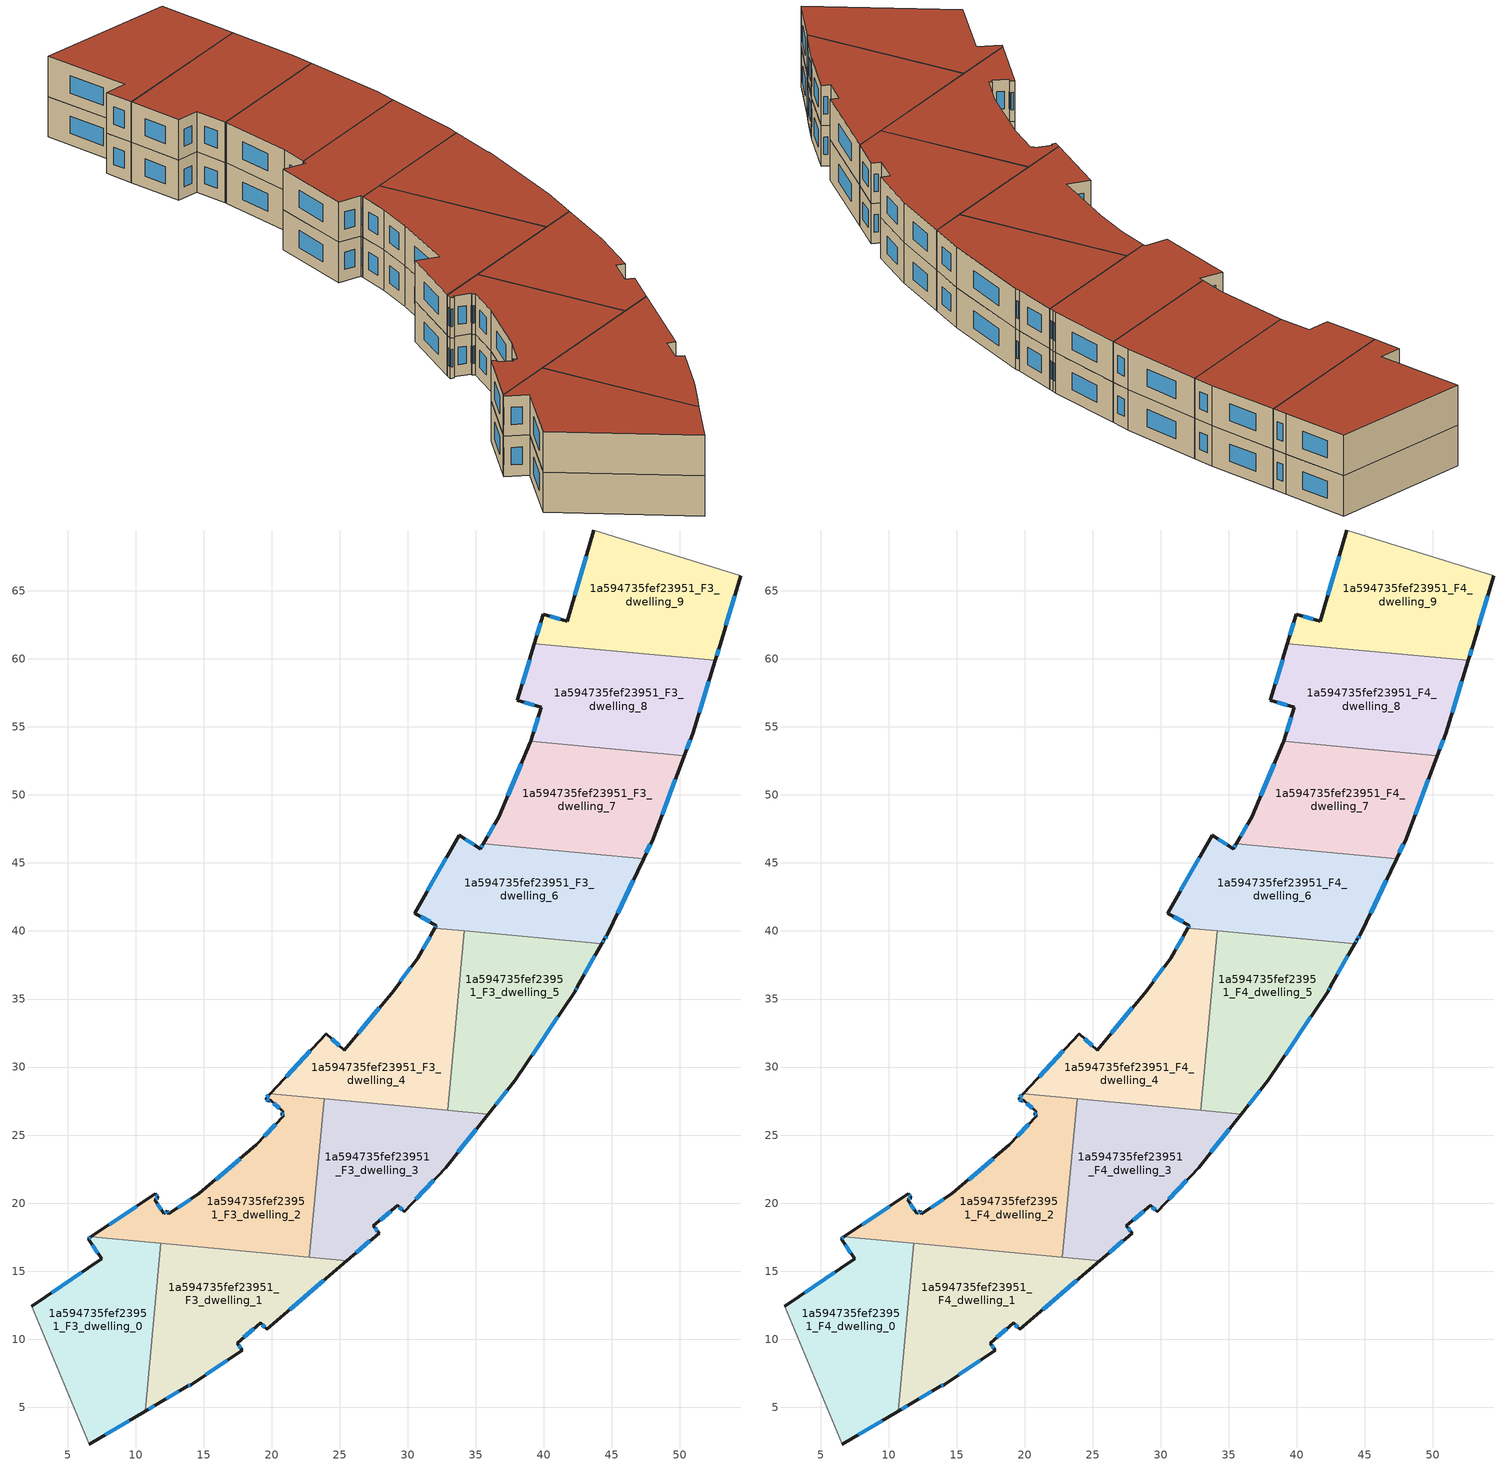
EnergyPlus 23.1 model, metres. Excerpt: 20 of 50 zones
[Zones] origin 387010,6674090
1a594735fef23951_F3_dwelling_0
 floor to 1a594735fef23951_F2_dwelling_0 (EU_floor_Construction): 11.84,17.04 10.69,4.7 6.58,2.3 2.36,12.43 7.51,15.9 6.51,17.39 6.71,17.52 z9
 wall outside (EU_wall_Construction): 6.71,17.52 6.51,17.39 7.51,15.9 2.36,12.43 / 6.58,2.3 10.69,4.7 z9:12
 wall to 1a594735fef23951_F3_dwelling_1 (EU_wall_Construction): 10.69,4.7 11.84,17.04 z9:12
 wall adiabatic (EU_wall_Construction): 2.36,12.43 6.58,2.3 z9:12
 wall to 1a594735fef23951_F3_dwelling_2 (EU_wall_Construction): 11.84,17.04 6.71,17.52 z9:12
 window (EU_Window_Construction): 6.04,14.91 3.83,13.42 / 6.8,16.96 7.22,16.32 / 6.66,17.48 6.57,17.42 / 7.76,2.99 9.52,4.02 z9.86:11.14
1a594735fef23951_F3_dwelling_1
 floor to 1a594735fef23951_F2_dwelling_1 (EU_floor_Construction): 25.52,15.77 19.62,10.73 19.19,11.21 17.46,9.72 17.82,9.18 14.07,6.66 13.8,6.53 11.63,5.25 10.69,4.7 11.84,17.04 z9
 wall outside (EU_wall_Construction): 10.69,4.7 11.63,5.25 13.8,6.53 14.07,6.66 17.82,9.18 17.46,9.72 19.19,11.21 19.62,10.73 25.52,15.77 z9:12
 wall to 1a594735fef23951_F3_dwelling_3 (EU_wall_Construction): 25.52,15.77 22.76,16.03 z9:12
 wall to 1a594735fef23951_F3_dwelling_2 (EU_wall_Construction): 22.76,16.03 11.84,17.04 z9:12
 window (EU_Window_Construction): 15.14,7.38 16.75,8.46 / 13.88,6.57 13.99,6.62 / 12.25,5.62 13.18,6.16 / 10.96,4.86 11.36,5.1 / 21.31,12.17 23.84,14.33 / 19.31,11.07 19.5,10.86 / 17.96,10.14 18.7,10.78 / 17.71,9.34 17.56,9.57 z9.86:11.14
1a594735fef23951_F3_dwelling_2
 floor to 1a594735fef23951_F2_dwelling_2 (EU_floor_Construction): 23.84,27.67 22.76,16.03 6.71,17.52 11.44,20.69 11.65,20.41 11.41,20.24 12.07,19.25 12.31,19.41 12.45,19.22 14.69,20.71 18.88,24.29 20.87,26.42 20.71,26.56 20.83,26.7 19.88,27.59 19.76,27.47 19.54,27.66 19.9,28.04 z9
 wall outside (EU_wall_Construction): 19.9,28.04 19.54,27.66 19.76,27.47 19.88,27.59 20.83,26.7 20.71,26.56 20.87,26.42 18.88,24.29 14.69,20.71 12.45,19.22 12.31,19.41 12.07,19.25 11.41,20.24 11.65,20.41 11.44,20.69 6.71,17.52 z9:12
 wall to 1a594735fef23951_F3_dwelling_3 (EU_wall_Construction): 22.76,16.03 23.84,27.67 z9:12
 wall to 1a594735fef23951_F3_dwelling_4 (EU_wall_Construction): 23.84,27.67 19.9,28.04 z9:12
 window (EU_Window_Construction): 20.15,27.34 20.56,26.96 / 19.79,27.51 19.84,27.56 / 19.6,27.61 19.7,27.53 / 19.8,27.93 19.65,27.77 / 10.09,19.79 8.06,18.43 / 11.59,20.49 11.5,20.61 / 11.48,20.29 11.58,20.36 / 11.88,19.53 11.6,19.96 / 12.24,19.36 12.14,19.3 / 12.41,19.28 12.35,19.36 / 14.05,20.29 13.09,19.65 / 17.68,23.27 15.88,21.74 / 20.3,25.81 19.45,24.9 / 20.76,26.52 20.83,26.46 / 20.8,26.66 20.75,26.6 z9.86:11.14
1a594735fef23951_F3_dwelling_3
 floor to 1a594735fef23951_F2_dwelling_3 (EU_floor_Construction): 35.92,26.55 32.78,22.6 29.72,19.37 29.24,19.85 27.47,18.32 27.89,17.8 25.52,15.77 22.76,16.03 23.84,27.67 z9
 wall outside (EU_wall_Construction): 25.52,15.77 27.89,17.8 27.47,18.32 29.24,19.85 29.72,19.37 32.78,22.6 35.92,26.55 z9:12
 wall to 1a594735fef23951_F3_dwelling_5 (EU_wall_Construction): 35.92,26.55 32.92,26.83 z9:12
 wall to 1a594735fef23951_F3_dwelling_4 (EU_wall_Construction): 32.92,26.83 23.84,27.67 z9:12
 window (EU_Window_Construction): 30.6,20.29 31.91,21.68 / 29.38,19.71 29.59,19.5 / 27.98,18.76 28.74,19.41 / 27.77,17.95 27.59,18.17 / 26.2,16.35 27.21,17.22 / 33.68,23.73 35.02,25.42 z9.86:11.14
1a594735fef23951_F3_dwelling_4
 floor to 1a594735fef23951_F2_dwelling_4 (EU_floor_Construction): 34.15,40.02 32.92,26.83 19.9,28.04 24.02,32.44 25.32,31.22 28.96,35.6 30.73,38.01 31.99,40.22 z9
 wall outside (EU_wall_Construction): 31.99,40.22 30.73,38.01 28.96,35.6 25.32,31.22 24.02,32.44 19.9,28.04 z9:12
 wall to 1a594735fef23951_F3_dwelling_5 (EU_wall_Construction): 32.92,26.83 34.15,40.02 z9:12
 wall to 1a594735fef23951_F3_dwelling_6 (EU_wall_Construction): 34.15,40.02 31.99,40.22 z9:12
 window (EU_Window_Construction): 22.84,31.19 21.08,29.3 / 24.95,31.57 24.39,32.1 / 27.92,34.35 26.36,32.47 / 30.22,37.32 29.46,36.29 / 31.63,39.59 31.09,38.64 z9.86:11.14
1a594735fef23951_F3_dwelling_5
 floor to 1a594735fef23951_F2_dwelling_5 (EU_floor_Construction): 44.26,39.08 42.44,35.89 42.29,35.57 37.87,29 35.92,26.55 32.92,26.83 34.15,40.02 z9
 wall outside (EU_wall_Construction): 35.92,26.55 37.87,29 42.29,35.57 42.44,35.89 44.26,39.08 z9:12
 wall to 1a594735fef23951_F3_dwelling_6 (EU_wall_Construction): 44.26,39.08 34.15,40.02 z9:12
 window (EU_Window_Construction): 42.33,35.66 42.4,35.8 / 39.13,30.88 41.03,33.69 / 36.48,27.25 37.31,28.3 / 42.96,36.8 43.74,38.17 z9.86:11.14
1a594735fef23951_F3_dwelling_6
 floor to 1a594735fef23951_F2_dwelling_6 (EU_floor_Construction): 47.32,45.31 44.65,39.71 44.44,39.38 44.26,39.08 31.99,40.22 32.1,40.4 30.51,41.32 33.77,47.03 35.33,46.05 35.54,46.41 z9
 wall outside (EU_wall_Construction): 35.54,46.41 35.33,46.05 33.77,47.03 30.51,41.32 32.1,40.4 31.99,40.22 / 44.26,39.08 44.44,39.38 44.65,39.71 47.32,45.31 z9:12
 wall to 1a594735fef23951_F3_dwelling_7 (EU_wall_Construction): 47.32,45.31 35.54,46.41 z9:12
 window (EU_Window_Construction): 34.89,46.33 34.22,46.75 / 35.48,46.31 35.39,46.15 / 45.42,41.31 46.56,43.71 / 44.5,39.48 44.59,39.62 / 44.31,39.16 44.39,39.29 / 32.07,40.35 32.02,40.27 / 30.96,41.06 31.64,40.66 / 32.84,45.4 31.44,42.95 z9.86:11.14
1a594735fef23951_F3_dwelling_7
 floor to 1a594735fef23951_F2_dwelling_7 (EU_floor_Construction): 50.32,52.89 48.03,46.8 47.32,45.31 35.54,46.41 36.67,48.37 39.01,53.86 39.04,53.94 z9
 wall outside (EU_wall_Construction): 47.32,45.31 48.03,46.8 50.32,52.89 / 39.04,53.94 39.01,53.86 36.67,48.37 35.54,46.41 z9:12
 wall to 1a594735fef23951_F3_dwelling_8 (EU_wall_Construction): 50.32,52.89 39.04,53.94 z9:12
 window (EU_Window_Construction): 48.68,48.54 49.66,51.15 / 47.52,45.74 47.83,46.37 / 36.35,47.81 35.86,46.97 / 38.34,52.29 37.34,49.94 z9.86:11.14
1a594735fef23951_F3_dwelling_8
 floor to 1a594735fef23951_F2_dwelling_8 (EU_floor_Construction): 52.59,59.89 50.92,54.51 50.32,52.89 39.04,53.94 39.79,56.43 38.04,56.95 39.3,61.12 z9
 wall outside (EU_wall_Construction): 50.32,52.89 50.92,54.51 52.59,59.89 / 39.3,61.12 38.04,56.95 39.79,56.43 39.04,53.94 z9:12
 wall to 1a594735fef23951_F3_dwelling_9 (EU_wall_Construction): 52.59,59.89 39.3,61.12 z9:12
 window (EU_Window_Construction): 51.4,56.04 52.11,58.35 / 50.49,53.35 50.75,54.05 / 39.57,55.72 39.25,54.65 / 38.54,56.8 39.29,56.58 / 38.94,59.93 38.4,58.14 z9.86:11.14
1a594735fef23951_F3_dwelling_9
 floor to 1a594735fef23951_F2_dwelling_9 (EU_floor_Construction): 54.47,66.09 52.94,61.03 52.59,59.89 39.3,61.12 39.95,63.28 41.72,62.78 43.67,69.47 z9
 wall outside (EU_wall_Construction): 52.59,59.89 52.94,61.03 54.47,66.09 / 43.67,69.47 41.72,62.78 39.95,63.28 39.3,61.12 z9:12
 wall adiabatic (EU_wall_Construction): 54.47,66.09 43.67,69.47 z9:12
 window (EU_Window_Construction): 53.38,62.48 54.03,64.65 / 52.69,60.22 52.84,60.71 / 39.77,62.66 39.49,61.74 / 41.21,62.92 40.46,63.14 / 43.11,67.56 42.27,64.69 z9.86:11.14
1a594735fef23951_F4_dwelling_0
 floor to 1a594735fef23951_F3_dwelling_0 (EU_floor_Construction): 11.84,17.04 10.69,4.7 6.58,2.3 2.36,12.43 7.51,15.9 6.51,17.39 6.71,17.52 z12
 wall outside (EU_wall_Construction): 6.71,17.52 6.51,17.39 7.51,15.9 2.36,12.43 / 6.58,2.3 10.69,4.7 z12:15
 wall to 1a594735fef23951_F4_dwelling_1 (EU_wall_Construction): 10.69,4.7 11.84,17.04 z12:15
 wall adiabatic (EU_wall_Construction): 2.36,12.43 6.58,2.3 z12:15
 wall to 1a594735fef23951_F4_dwelling_2 (EU_wall_Construction): 11.84,17.04 6.71,17.52 z12:15
 window (EU_Window_Construction): 6.04,14.91 3.83,13.42 / 6.8,16.96 7.22,16.32 / 6.66,17.48 6.57,17.42 / 7.76,2.99 9.52,4.02 z12.86:14.14
 roof outside (EU_roof_Construction): 10.69,4.7 11.84,17.04 6.71,17.52 6.51,17.39 7.51,15.9 2.36,12.43 6.58,2.3 z15
1a594735fef23951_F4_dwelling_1
 floor to 1a594735fef23951_F3_dwelling_1 (EU_floor_Construction): 25.52,15.77 19.62,10.73 19.19,11.21 17.46,9.72 17.82,9.18 14.07,6.66 13.8,6.53 11.63,5.25 10.69,4.7 11.84,17.04 z12
 wall outside (EU_wall_Construction): 10.69,4.7 11.63,5.25 13.8,6.53 14.07,6.66 17.82,9.18 17.46,9.72 19.19,11.21 19.62,10.73 25.52,15.77 z12:15
 wall to 1a594735fef23951_F4_dwelling_3 (EU_wall_Construction): 25.52,15.77 22.76,16.03 z12:15
 wall to 1a594735fef23951_F4_dwelling_2 (EU_wall_Construction): 22.76,16.03 11.84,17.04 z12:15
 window (EU_Window_Construction): 15.14,7.38 16.75,8.46 / 13.88,6.57 13.99,6.62 / 12.25,5.62 13.18,6.16 / 10.96,4.86 11.36,5.1 / 21.31,12.17 23.84,14.33 / 19.31,11.07 19.5,10.86 / 17.96,10.14 18.7,10.78 / 17.71,9.34 17.56,9.57 z12.86:14.14
 roof outside (EU_roof_Construction): 19.62,10.73 25.52,15.77 11.84,17.04 10.69,4.7 11.63,5.25 13.8,6.53 14.07,6.66 17.82,9.18 17.46,9.72 19.19,11.21 z15
1a594735fef23951_F4_dwelling_2
 floor to 1a594735fef23951_F3_dwelling_2 (EU_floor_Construction): 23.84,27.67 22.76,16.03 6.71,17.52 11.44,20.69 11.65,20.41 11.41,20.24 12.07,19.25 12.31,19.41 12.45,19.22 14.69,20.71 18.88,24.29 20.87,26.42 20.71,26.56 20.83,26.7 19.88,27.59 19.76,27.47 19.54,27.66 19.9,28.04 z12
 wall outside (EU_wall_Construction): 19.9,28.04 19.54,27.66 19.76,27.47 19.88,27.59 20.83,26.7 20.71,26.56 20.87,26.42 18.88,24.29 14.69,20.71 12.45,19.22 12.31,19.41 12.07,19.25 11.41,20.24 11.65,20.41 11.44,20.69 6.71,17.52 z12:15
 wall to 1a594735fef23951_F4_dwelling_3 (EU_wall_Construction): 22.76,16.03 23.84,27.67 z12:15
 wall to 1a594735fef23951_F4_dwelling_4 (EU_wall_Construction): 23.84,27.67 19.9,28.04 z12:15
 window (EU_Window_Construction): 20.15,27.34 20.56,26.96 / 19.79,27.51 19.84,27.56 / 19.6,27.61 19.7,27.53 / 19.8,27.93 19.65,27.77 / 10.09,19.79 8.06,18.43 / 11.59,20.49 11.5,20.61 / 11.48,20.29 11.58,20.36 / 11.88,19.53 11.6,19.96 / 12.24,19.36 12.14,19.3 / 12.41,19.28 12.35,19.36 / 14.05,20.29 13.09,19.65 / 17.68,23.27 15.88,21.74 / 20.3,25.81 19.45,24.9 / 20.76,26.52 20.83,26.46 / 20.8,26.66 20.75,26.6 z12.86:14.14
 roof outside (EU_roof_Construction): 22.76,16.03 23.84,27.67 19.9,28.04 19.54,27.66 19.76,27.47 19.88,27.59 20.83,26.7 20.71,26.56 20.87,26.42 18.88,24.29 14.69,20.71 12.45,19.22 12.31,19.41 12.07,19.25 11.41,20.24 11.65,20.41 11.44,20.69 6.71,17.52 z15
1a594735fef23951_F4_dwelling_3
 floor to 1a594735fef23951_F3_dwelling_3 (EU_floor_Construction): 35.92,26.55 32.78,22.6 29.72,19.37 29.24,19.85 27.47,18.32 27.89,17.8 25.52,15.77 22.76,16.03 23.84,27.67 z12
 wall outside (EU_wall_Construction): 25.52,15.77 27.89,17.8 27.47,18.32 29.24,19.85 29.72,19.37 32.78,22.6 35.92,26.55 z12:15
 wall to 1a594735fef23951_F4_dwelling_5 (EU_wall_Construction): 35.92,26.55 32.92,26.83 z12:15
 wall to 1a594735fef23951_F4_dwelling_4 (EU_wall_Construction): 32.92,26.83 23.84,27.67 z12:15
 window (EU_Window_Construction): 30.6,20.29 31.91,21.68 / 29.38,19.71 29.59,19.5 / 27.98,18.76 28.74,19.41 / 27.77,17.95 27.59,18.17 / 26.2,16.35 27.21,17.22 / 33.68,23.73 35.02,25.42 z12.86:14.14
 roof outside (EU_roof_Construction): 29.72,19.37 32.78,22.6 35.92,26.55 23.84,27.67 22.76,16.03 25.52,15.77 27.89,17.8 27.47,18.32 29.24,19.85 z15
1a594735fef23951_F4_dwelling_4
 floor to 1a594735fef23951_F3_dwelling_4 (EU_floor_Construction): 34.15,40.02 32.92,26.83 19.9,28.04 24.02,32.44 25.32,31.22 28.96,35.6 30.73,38.01 31.99,40.22 z12
 wall outside (EU_wall_Construction): 31.99,40.22 30.73,38.01 28.96,35.6 25.32,31.22 24.02,32.44 19.9,28.04 z12:15
 wall to 1a594735fef23951_F4_dwelling_5 (EU_wall_Construction): 32.92,26.83 34.15,40.02 z12:15
 wall to 1a594735fef23951_F4_dwelling_6 (EU_wall_Construction): 34.15,40.02 31.99,40.22 z12:15
 window (EU_Window_Construction): 22.84,31.19 21.08,29.3 / 24.95,31.57 24.39,32.1 / 27.92,34.35 26.36,32.47 / 30.22,37.32 29.46,36.29 / 31.63,39.59 31.09,38.64 z12.86:14.14
 roof outside (EU_roof_Construction): 32.92,26.83 34.15,40.02 31.99,40.22 30.73,38.01 28.96,35.6 25.32,31.22 24.02,32.44 19.9,28.04 z15
1a594735fef23951_F4_dwelling_5
 floor to 1a594735fef23951_F3_dwelling_5 (EU_floor_Construction): 44.26,39.08 42.44,35.89 42.29,35.57 37.87,29 35.92,26.55 32.92,26.83 34.15,40.02 z12
 wall outside (EU_wall_Construction): 35.92,26.55 37.87,29 42.29,35.57 42.44,35.89 44.26,39.08 z12:15
 wall to 1a594735fef23951_F4_dwelling_6 (EU_wall_Construction): 44.26,39.08 34.15,40.02 z12:15
 window (EU_Window_Construction): 42.33,35.66 42.4,35.8 / 39.13,30.88 41.03,33.69 / 36.48,27.25 37.31,28.3 / 42.96,36.8 43.74,38.17 z12.86:14.14
 roof outside (EU_roof_Construction): 37.87,29 42.29,35.57 42.44,35.89 44.26,39.08 34.15,40.02 32.92,26.83 35.92,26.55 z15
1a594735fef23951_F4_dwelling_6
 floor to 1a594735fef23951_F3_dwelling_6 (EU_floor_Construction): 47.32,45.31 44.65,39.71 44.44,39.38 44.26,39.08 31.99,40.22 32.1,40.4 30.51,41.32 33.77,47.03 35.33,46.05 35.54,46.41 z12
 wall outside (EU_wall_Construction): 35.54,46.41 35.33,46.05 33.77,47.03 30.51,41.32 32.1,40.4 31.99,40.22 / 44.26,39.08 44.44,39.38 44.65,39.71 47.32,45.31 z12:15
 wall to 1a594735fef23951_F4_dwelling_7 (EU_wall_Construction): 47.32,45.31 35.54,46.41 z12:15
 window (EU_Window_Construction): 34.89,46.33 34.22,46.75 / 35.48,46.31 35.39,46.15 / 45.42,41.31 46.56,43.71 / 44.5,39.48 44.59,39.62 / 44.31,39.16 44.39,39.29 / 32.07,40.35 32.02,40.27 / 30.96,41.06 31.64,40.66 / 32.84,45.4 31.44,42.95 z12.86:14.14
 roof outside (EU_roof_Construction): 44.65,39.71 47.32,45.31 35.54,46.41 35.33,46.05 33.77,47.03 30.51,41.32 32.1,40.4 31.99,40.22 44.26,39.08 44.44,39.38 z15
1a594735fef23951_F4_dwelling_7
 floor to 1a594735fef23951_F3_dwelling_7 (EU_floor_Construction): 50.32,52.89 48.03,46.8 47.32,45.31 35.54,46.41 36.67,48.37 39.01,53.86 39.04,53.94 z12
 wall outside (EU_wall_Construction): 47.32,45.31 48.03,46.8 50.32,52.89 / 39.04,53.94 39.01,53.86 36.67,48.37 35.54,46.41 z12:15
 wall to 1a594735fef23951_F4_dwelling_8 (EU_wall_Construction): 50.32,52.89 39.04,53.94 z12:15
 window (EU_Window_Construction): 48.68,48.54 49.66,51.15 / 47.52,45.74 47.83,46.37 / 36.35,47.81 35.86,46.97 / 38.34,52.29 37.34,49.94 z12.86:14.14
 roof outside (EU_roof_Construction): 48.03,46.8 50.32,52.89 39.04,53.94 39.01,53.86 36.67,48.37 35.54,46.41 47.32,45.31 z15
1a594735fef23951_F4_dwelling_8
 floor to 1a594735fef23951_F3_dwelling_8 (EU_floor_Construction): 52.59,59.89 50.92,54.51 50.32,52.89 39.04,53.94 39.79,56.43 38.04,56.95 39.3,61.12 z12
 wall outside (EU_wall_Construction): 50.32,52.89 50.92,54.51 52.59,59.89 / 39.3,61.12 38.04,56.95 39.79,56.43 39.04,53.94 z12:15
 wall to 1a594735fef23951_F4_dwelling_9 (EU_wall_Construction): 52.59,59.89 39.3,61.12 z12:15
 window (EU_Window_Construction): 51.4,56.04 52.11,58.35 / 50.49,53.35 50.75,54.05 / 39.57,55.72 39.25,54.65 / 38.54,56.8 39.29,56.58 / 38.94,59.93 38.4,58.14 z12.86:14.14
 roof outside (EU_roof_Construction): 50.32,52.89 50.92,54.51 52.59,59.89 39.3,61.12 38.04,56.95 39.79,56.43 39.04,53.94 z15
1a594735fef23951_F4_dwelling_9
 floor to 1a594735fef23951_F3_dwelling_9 (EU_floor_Construction): 54.47,66.09 52.94,61.03 52.59,59.89 39.3,61.12 39.95,63.28 41.72,62.78 43.67,69.47 z12
 wall outside (EU_wall_Construction): 52.59,59.89 52.94,61.03 54.47,66.09 / 43.67,69.47 41.72,62.78 39.95,63.28 39.3,61.12 z12:15
 wall adiabatic (EU_wall_Construction): 54.47,66.09 43.67,69.47 z12:15
 window (EU_Window_Construction): 53.38,62.48 54.03,64.65 / 52.69,60.22 52.84,60.71 / 39.77,62.66 39.49,61.74 / 41.21,62.92 40.46,63.14 / 43.11,67.56 42.27,64.69 z12.86:14.14
 roof outside (EU_roof_Construction): 52.59,59.89 52.94,61.03 54.47,66.09 43.67,69.47 41.72,62.78 39.95,63.28 39.3,61.12 z15
[Building]
EU S2 Campaign: North Axis=0; Terrain=City; Solar Distribution=FullExterior
[Site:Location]
Helsinki-Vantaa.AP: Latitude=60.317; Longitude=24.963; Time Zone=2; Elevation=54.6
[SizingPeriod:WeatherFileDays]
AnnualSizingPeriod: Begin Month=1; Begin Day of Month=1; End Month=12; End Day of Month=31; Day of Week for Start Day=Monday; Use Weather File Daylight Saving Period=No; Use Weather File Rain and Snow Indicators=No
[MATERIAL]
EU_InternalMass_Material: Roughness=MediumRough; Thickness=0.1; Conductivity=1; Density=1800; Specific Heat=900; Thermal Absorptance=0.9; Solar Absorptance=0.7; Visible Absorptance=0.7
[MATERIAL:NOMASS] Roughness=MediumRough; Thermal Absorptance=0.9; Solar Absorptance=0.7; Visible Absorptance=0.7
Name | Thermal Resistance
EU_wall_NoMass | 2.6932
EU_roof_NoMass | 3.19818
EU_floor_NoMass | 2.22482
[WINDOWMATERIAL:SIMPLEGLAZINGSYSTEM]
EU_Window_SimpleGlazing: UFactor=2.14966; Solar Heat Gain Coefficient=0.7; Visible Transmittance=0.7
[CONSTRUCTION]
EU_wall_Construction: EU_wall_NoMass
EU_roof_Construction: EU_roof_NoMass
EU_floor_Construction: EU_floor_NoMass
EU_Window_Construction: EU_Window_SimpleGlazing
EU_InternalMass_Construction: EU_InternalMass_Material
[ZONE] Type=1; Multiplier=1; Ceiling Height=autocalculate; Floor Area=autocalculate; Part of Total Floor Area=Yes
Name | Volume
1a594735fef23951_F3_dwelling_0; 1a594735fef23951_F4_dwelling_0 | 271.278
1a594735fef23951_F3_dwelling_1; 1a594735fef23951_F4_dwelling_1 | 271.311
1a594735fef23951_F3_dwelling_2; 1a594735fef23951_F4_dwelling_2 | 271.296
1a594735fef23951_F3_dwelling_3; 1a594735fef23951_F4_dwelling_3 | 271.293
1a594735fef23951_F3_dwelling_4; 1a594735fef23951_F4_dwelling_4 | 271.304
1a594735fef23951_F3_dwelling_5; 1a594735fef23951_F4_dwelling_5 | 271.301
1a594735fef23951_F3_dwelling_6; 1a594735fef23951_F4_dwelling_6 | 272.062
1a594735fef23951_F3_dwelling_7; 1a594735fef23951_F4_dwelling_7 | 270.554
1a594735fef23951_F3_dwelling_8; 1a594735fef23951_F4_dwelling_8 | 271.281
1a594735fef23951_F3_dwelling_9; 1a594735fef23951_F4_dwelling_9 | 271.308
[INTERNALMASS] Construction=EU_InternalMass_Construction
Name | Zone or ZoneList | Surface Area
1a594735fef23951_F3_dwelling_0_EU_InternalMass | 1a594735fef23951_F3_dwelling_0 | 90.4269
1a594735fef23951_F3_dwelling_1_EU_InternalMass | 1a594735fef23951_F3_dwelling_1 | 90.436
1a594735fef23951_F3_dwelling_2_EU_InternalMass | 1a594735fef23951_F3_dwelling_2 | 90.4319
1a594735fef23951_F3_dwelling_3_EU_InternalMass | 1a594735fef23951_F3_dwelling_3 | 90.4301
1a594735fef23951_F3_dwelling_4_EU_InternalMass | 1a594735fef23951_F3_dwelling_4 | 90.4345
1a594735fef23951_F3_dwelling_5_EU_InternalMass | 1a594735fef23951_F3_dwelling_5 | 90.4338
1a594735fef23951_F3_dwelling_6_EU_InternalMass | 1a594735fef23951_F3_dwelling_6 | 90.6858
1a594735fef23951_F3_dwelling_7_EU_InternalMass | 1a594735fef23951_F3_dwelling_7 | 90.1846
1a594735fef23951_F3_dwelling_8_EU_InternalMass | 1a594735fef23951_F3_dwelling_8 | 90.4271
1a594735fef23951_F3_dwelling_9_EU_InternalMass | 1a594735fef23951_F3_dwelling_9 | 90.4358
1a594735fef23951_F4_dwelling_0_EU_InternalMass | 1a594735fef23951_F4_dwelling_0 | 90.4269
1a594735fef23951_F4_dwelling_1_EU_InternalMass | 1a594735fef23951_F4_dwelling_1 | 90.436
1a594735fef23951_F4_dwelling_2_EU_InternalMass | 1a594735fef23951_F4_dwelling_2 | 90.4319
1a594735fef23951_F4_dwelling_3_EU_InternalMass | 1a594735fef23951_F4_dwelling_3 | 90.4301
1a594735fef23951_F4_dwelling_4_EU_InternalMass | 1a594735fef23951_F4_dwelling_4 | 90.4345
1a594735fef23951_F4_dwelling_5_EU_InternalMass | 1a594735fef23951_F4_dwelling_5 | 90.4338
1a594735fef23951_F4_dwelling_6_EU_InternalMass | 1a594735fef23951_F4_dwelling_6 | 90.6858
1a594735fef23951_F4_dwelling_7_EU_InternalMass | 1a594735fef23951_F4_dwelling_7 | 90.1846
1a594735fef23951_F4_dwelling_8_EU_InternalMass | 1a594735fef23951_F4_dwelling_8 | 90.4271
1a594735fef23951_F4_dwelling_9_EU_InternalMass | 1a594735fef23951_F4_dwelling_9 | 90.4358
[OTHEREQUIPMENT] Fuel Type=Electricity; Design Level Calculation Method=Watts/Area; Power per Zone Floor Area=1; Fraction Latent=0; Fraction Radiant=0; Fraction Lost=0; Carbon Dioxide Generation Rate=0; EndUse Subcategory=EU_Step8_InternalGains
Name | Zone or ZoneList or Space or SpaceList | Schedule
EU_Step8_InternalGain_1a594735fef23951_F3_dwelling_0_f000 | 1a594735fef23951_F3_dwelling_0 | EU_Step8_GainSchedule_1a594735fef23951_F3_dwelling_0_f000
EU_Step8_InternalGain_1a594735fef23951_F3_dwelling_1_f000 | 1a594735fef23951_F3_dwelling_1 | EU_Step8_GainSchedule_1a594735fef23951_F3_dwelling_1_f000
EU_Step8_InternalGain_1a594735fef23951_F3_dwelling_2_f000 | 1a594735fef23951_F3_dwelling_2 | EU_Step8_GainSchedule_1a594735fef23951_F3_dwelling_2_f000
EU_Step8_InternalGain_1a594735fef23951_F3_dwelling_3_f000 | 1a594735fef23951_F3_dwelling_3 | EU_Step8_GainSchedule_1a594735fef23951_F3_dwelling_3_f000
EU_Step8_InternalGain_1a594735fef23951_F3_dwelling_4_f000 | 1a594735fef23951_F3_dwelling_4 | EU_Step8_GainSchedule_1a594735fef23951_F3_dwelling_4_f000
EU_Step8_InternalGain_1a594735fef23951_F3_dwelling_5_f000 | 1a594735fef23951_F3_dwelling_5 | EU_Step8_GainSchedule_1a594735fef23951_F3_dwelling_5_f000
EU_Step8_InternalGain_1a594735fef23951_F3_dwelling_6_f000 | 1a594735fef23951_F3_dwelling_6 | EU_Step8_GainSchedule_1a594735fef23951_F3_dwelling_6_f000
EU_Step8_InternalGain_1a594735fef23951_F3_dwelling_7_f000 | 1a594735fef23951_F3_dwelling_7 | EU_Step8_GainSchedule_1a594735fef23951_F3_dwelling_7_f000
EU_Step8_InternalGain_1a594735fef23951_F3_dwelling_8_f000 | 1a594735fef23951_F3_dwelling_8 | EU_Step8_GainSchedule_1a594735fef23951_F3_dwelling_8_f000
EU_Step8_InternalGain_1a594735fef23951_F3_dwelling_9_f000 | 1a594735fef23951_F3_dwelling_9 | EU_Step8_GainSchedule_1a594735fef23951_F3_dwelling_9_f000
EU_Step8_InternalGain_1a594735fef23951_F4_dwelling_0_f000 | 1a594735fef23951_F4_dwelling_0 | EU_Step8_GainSchedule_1a594735fef23951_F4_dwelling_0_f000
EU_Step8_InternalGain_1a594735fef23951_F4_dwelling_1_f000 | 1a594735fef23951_F4_dwelling_1 | EU_Step8_GainSchedule_1a594735fef23951_F4_dwelling_1_f000
EU_Step8_InternalGain_1a594735fef23951_F4_dwelling_2_f000 | 1a594735fef23951_F4_dwelling_2 | EU_Step8_GainSchedule_1a594735fef23951_F4_dwelling_2_f000
EU_Step8_InternalGain_1a594735fef23951_F4_dwelling_3_f000 | 1a594735fef23951_F4_dwelling_3 | EU_Step8_GainSchedule_1a594735fef23951_F4_dwelling_3_f000
EU_Step8_InternalGain_1a594735fef23951_F4_dwelling_4_f000 | 1a594735fef23951_F4_dwelling_4 | EU_Step8_GainSchedule_1a594735fef23951_F4_dwelling_4_f000
EU_Step8_InternalGain_1a594735fef23951_F4_dwelling_5_f000 | 1a594735fef23951_F4_dwelling_5 | EU_Step8_GainSchedule_1a594735fef23951_F4_dwelling_5_f000
EU_Step8_InternalGain_1a594735fef23951_F4_dwelling_6_f000 | 1a594735fef23951_F4_dwelling_6 | EU_Step8_GainSchedule_1a594735fef23951_F4_dwelling_6_f000
EU_Step8_InternalGain_1a594735fef23951_F4_dwelling_7_f000 | 1a594735fef23951_F4_dwelling_7 | EU_Step8_GainSchedule_1a594735fef23951_F4_dwelling_7_f000
EU_Step8_InternalGain_1a594735fef23951_F4_dwelling_8_f000 | 1a594735fef23951_F4_dwelling_8 | EU_Step8_GainSchedule_1a594735fef23951_F4_dwelling_8_f000
EU_Step8_InternalGain_1a594735fef23951_F4_dwelling_9_f000 | 1a594735fef23951_F4_dwelling_9 | EU_Step8_GainSchedule_1a594735fef23951_F4_dwelling_9_f000
[ZONEVENTILATION:DESIGNFLOWRATE] Schedule=EU_AlwaysOn; Design Flow Rate Calculation Method=AirChanges/Hour; Air Changes per Hour=0.586271; Ventilation Type=Natural; Fan Pressure Rise=0; Fan Total Efficiency=1; Constant Term Coefficient=1; Temperature Term Coefficient=0; Velocity Term Coefficient=0; Velocity Squared Term Coefficient=0; Minimum Indoor Temperature=-100; Maximum Indoor Temperature=100; Delta Temperature=-100; Minimum Outdoor Temperature=-100; Maximum Outdoor Temperature=100; Maximum Wind Speed=40
Name | Zone or ZoneList or Space or SpaceList
EU_ConstantAir_1a594735fef23951_F3_dwelling_0 | 1a594735fef23951_F3_dwelling_0
EU_ConstantAir_1a594735fef23951_F3_dwelling_1 | 1a594735fef23951_F3_dwelling_1
EU_ConstantAir_1a594735fef23951_F3_dwelling_2 | 1a594735fef23951_F3_dwelling_2
EU_ConstantAir_1a594735fef23951_F3_dwelling_3 | 1a594735fef23951_F3_dwelling_3
EU_ConstantAir_1a594735fef23951_F3_dwelling_4 | 1a594735fef23951_F3_dwelling_4
EU_ConstantAir_1a594735fef23951_F3_dwelling_5 | 1a594735fef23951_F3_dwelling_5
EU_ConstantAir_1a594735fef23951_F3_dwelling_6 | 1a594735fef23951_F3_dwelling_6
EU_ConstantAir_1a594735fef23951_F3_dwelling_7 | 1a594735fef23951_F3_dwelling_7
EU_ConstantAir_1a594735fef23951_F3_dwelling_8 | 1a594735fef23951_F3_dwelling_8
EU_ConstantAir_1a594735fef23951_F3_dwelling_9 | 1a594735fef23951_F3_dwelling_9
EU_ConstantAir_1a594735fef23951_F4_dwelling_0 | 1a594735fef23951_F4_dwelling_0
EU_ConstantAir_1a594735fef23951_F4_dwelling_1 | 1a594735fef23951_F4_dwelling_1
EU_ConstantAir_1a594735fef23951_F4_dwelling_2 | 1a594735fef23951_F4_dwelling_2
EU_ConstantAir_1a594735fef23951_F4_dwelling_3 | 1a594735fef23951_F4_dwelling_3
EU_ConstantAir_1a594735fef23951_F4_dwelling_4 | 1a594735fef23951_F4_dwelling_4
EU_ConstantAir_1a594735fef23951_F4_dwelling_5 | 1a594735fef23951_F4_dwelling_5
EU_ConstantAir_1a594735fef23951_F4_dwelling_6 | 1a594735fef23951_F4_dwelling_6
EU_ConstantAir_1a594735fef23951_F4_dwelling_7 | 1a594735fef23951_F4_dwelling_7
EU_ConstantAir_1a594735fef23951_F4_dwelling_8 | 1a594735fef23951_F4_dwelling_8
EU_ConstantAir_1a594735fef23951_F4_dwelling_9 | 1a594735fef23951_F4_dwelling_9
[HVACTEMPLATE:THERMOSTAT] Constant Heating Setpoint=20; Constant Cooling Setpoint=50
EU_HeatOnly_1a594735fef23951_F0_dwelling_0; EU_HeatOnly_1a594735fef23951_F0_dwelling_1; EU_HeatOnly_1a594735fef23951_F0_dwelling_2; EU_HeatOnly_1a594735fef23951_F0_dwelling_3; EU_HeatOnly_1a594735fef23951_F0_dwelling_4; EU_HeatOnly_1a594735fef23951_F0_dwelling_5; EU_HeatOnly_1a594735fef23951_F0_dwelling_6; EU_HeatOnly_1a594735fef23951_F0_dwelling_7; EU_HeatOnly_1a594735fef23951_F0_dwelling_8; EU_HeatOnly_1a594735fef23951_F0_dwelling_9; EU_HeatOnly_1a594735fef23951_F1_dwelling_0; EU_HeatOnly_1a594735fef23951_F1_dwelling_1; EU_HeatOnly_1a594735fef23951_F1_dwelling_2; EU_HeatOnly_1a594735fef23951_F1_dwelling_3; EU_HeatOnly_1a594735fef23951_F1_dwelling_4; EU_HeatOnly_1a594735fef23951_F1_dwelling_5; EU_HeatOnly_1a594735fef23951_F1_dwelling_6; EU_HeatOnly_1a594735fef23951_F1_dwelling_7; EU_HeatOnly_1a594735fef23951_F1_dwelling_8; EU_HeatOnly_1a594735fef23951_F1_dwelling_9; EU_HeatOnly_1a594735fef23951_F2_dwelling_0; EU_HeatOnly_1a594735fef23951_F2_dwelling_1; EU_HeatOnly_1a594735fef23951_F2_dwelling_2; EU_HeatOnly_1a594735fef23951_F2_dwelling_3; EU_HeatOnly_1a594735fef23951_F2_dwelling_4; EU_HeatOnly_1a594735fef23951_F2_dwelling_5; EU_HeatOnly_1a594735fef23951_F2_dwelling_6; EU_HeatOnly_1a594735fef23951_F2_dwelling_7; EU_HeatOnly_1a594735fef23951_F2_dwelling_8; EU_HeatOnly_1a594735fef23951_F2_dwelling_9; EU_HeatOnly_1a594735fef23951_F3_dwelling_0; EU_HeatOnly_1a594735fef23951_F3_dwelling_1; EU_HeatOnly_1a594735fef23951_F3_dwelling_2; EU_HeatOnly_1a594735fef23951_F3_dwelling_3; EU_HeatOnly_1a594735fef23951_F3_dwelling_4; EU_HeatOnly_1a594735fef23951_F3_dwelling_5; EU_HeatOnly_1a594735fef23951_F3_dwelling_6; EU_HeatOnly_1a594735fef23951_F3_dwelling_7; EU_HeatOnly_1a594735fef23951_F3_dwelling_8; EU_HeatOnly_1a594735fef23951_F3_dwelling_9; EU_HeatOnly_1a594735fef23951_F4_dwelling_0; EU_HeatOnly_1a594735fef23951_F4_dwelling_1; EU_HeatOnly_1a594735fef23951_F4_dwelling_2; EU_HeatOnly_1a594735fef23951_F4_dwelling_3; EU_HeatOnly_1a594735fef23951_F4_dwelling_4; EU_HeatOnly_1a594735fef23951_F4_dwelling_5; EU_HeatOnly_1a594735fef23951_F4_dwelling_6; EU_HeatOnly_1a594735fef23951_F4_dwelling_7; EU_HeatOnly_1a594735fef23951_F4_dwelling_8; EU_HeatOnly_1a594735fef23951_F4_dwelling_9
[HVACTEMPLATE:ZONE:IDEALLOADSAIRSYSTEM] System Availability Schedule=EU_AlwaysOn; Maximum Heating Supply Air Temperature=50; Minimum Cooling Supply Air Temperature=13; Maximum Heating Supply Air Humidity Ratio=0.0156; Minimum Cooling Supply Air Humidity Ratio=0.0077; Heating Limit=NoLimit; Cooling Limit=NoLimit; Heating Availability Schedule=EU_AlwaysOn; Cooling Availability Schedule=EU_CoolingOff; Dehumidification Control Type=ConstantSensibleHeatRatio; Cooling Sensible Heat Ratio=0.7; Dehumidification Setpoint=60; Humidification Control Type=None; Humidification Setpoint=30; Outdoor Air Method=None; Outdoor Air Flow Rate per Person=0.00944; Outdoor Air Flow Rate per Zone Floor Area=0; Outdoor Air Flow Rate per Zone=0; Demand Controlled Ventilation Type=None; Outdoor Air Economizer Type=NoEconomizer; Heat Recovery Type=None; Sensible Heat Recovery Effectiveness=0.7; Latent Heat Recovery Effectiveness=0.65
Name | Template Thermostat
1a594735fef23951_F3_dwelling_0 | EU_HeatOnly_1a594735fef23951_F3_dwelling_0
1a594735fef23951_F3_dwelling_1 | EU_HeatOnly_1a594735fef23951_F3_dwelling_1
1a594735fef23951_F3_dwelling_2 | EU_HeatOnly_1a594735fef23951_F3_dwelling_2
1a594735fef23951_F3_dwelling_3 | EU_HeatOnly_1a594735fef23951_F3_dwelling_3
1a594735fef23951_F3_dwelling_4 | EU_HeatOnly_1a594735fef23951_F3_dwelling_4
1a594735fef23951_F3_dwelling_5 | EU_HeatOnly_1a594735fef23951_F3_dwelling_5
1a594735fef23951_F3_dwelling_6 | EU_HeatOnly_1a594735fef23951_F3_dwelling_6
1a594735fef23951_F3_dwelling_7 | EU_HeatOnly_1a594735fef23951_F3_dwelling_7
1a594735fef23951_F3_dwelling_8 | EU_HeatOnly_1a594735fef23951_F3_dwelling_8
1a594735fef23951_F3_dwelling_9 | EU_HeatOnly_1a594735fef23951_F3_dwelling_9
1a594735fef23951_F4_dwelling_0 | EU_HeatOnly_1a594735fef23951_F4_dwelling_0
1a594735fef23951_F4_dwelling_1 | EU_HeatOnly_1a594735fef23951_F4_dwelling_1
1a594735fef23951_F4_dwelling_2 | EU_HeatOnly_1a594735fef23951_F4_dwelling_2
1a594735fef23951_F4_dwelling_3 | EU_HeatOnly_1a594735fef23951_F4_dwelling_3
1a594735fef23951_F4_dwelling_4 | EU_HeatOnly_1a594735fef23951_F4_dwelling_4
1a594735fef23951_F4_dwelling_5 | EU_HeatOnly_1a594735fef23951_F4_dwelling_5
1a594735fef23951_F4_dwelling_6 | EU_HeatOnly_1a594735fef23951_F4_dwelling_6
1a594735fef23951_F4_dwelling_7 | EU_HeatOnly_1a594735fef23951_F4_dwelling_7
1a594735fef23951_F4_dwelling_8 | EU_HeatOnly_1a594735fef23951_F4_dwelling_8
1a594735fef23951_F4_dwelling_9 | EU_HeatOnly_1a594735fef23951_F4_dwelling_9
[SIZING:ZONE] Zone Cooling Design Supply Air Temperature Input Method=SupplyAirTemperature; Zone Cooling Design Supply Air Temperature=13; Zone Heating Design Supply Air Temperature Input Method=SupplyAirTemperature; Zone Heating Design Supply Air Temperature=50; Zone Cooling Design Supply Air Humidity Ratio=0.008; Zone Heating Design Supply Air Humidity Ratio=0.008; Cooling Design Air Flow Method=DesignDay; Cooling Design Air Flow Rate=0; Cooling Minimum Air Flow per Zone Floor Area=0.000762; Cooling Minimum Air Flow=0; Cooling Minimum Air Flow Fraction=0.2; Heating Design Air Flow Method=DesignDay; Heating Design Air Flow Rate=0; Heating Maximum Air Flow per Zone Floor Area=0.002032; Heating Maximum Air Flow=0.141576; Heating Maximum Air Flow Fraction=0.3; Account for Dedicated Outdoor Air System=No; Dedicated Outdoor Air System Control Strategy=NeutralSupplyAir; Dedicated Outdoor Air Low Setpoint Temperature for Design=autosize; Dedicated Outdoor Air High Setpoint Temperature for Design=autosize; Zone Load Sizing Method=Sensible Load Only No Latent Load; Zone Latent Cooling Design Supply Air Humidity Ratio Input Method=HumidityRatioDifference; Zone Cooling Design Supply Air Humidity Ratio Difference=0.005; Zone Latent Heating Design Supply Air Humidity Ratio Input Method=HumidityRatioDifference; Zone Humidification Design Supply Air Humidity Ratio Difference=0.005
1a594735fef23951_F3_dwelling_0; 1a594735fef23951_F3_dwelling_1; 1a594735fef23951_F3_dwelling_2; 1a594735fef23951_F3_dwelling_3; 1a594735fef23951_F3_dwelling_4; 1a594735fef23951_F3_dwelling_5; 1a594735fef23951_F3_dwelling_6; 1a594735fef23951_F3_dwelling_7; 1a594735fef23951_F3_dwelling_8; 1a594735fef23951_F3_dwelling_9; 1a594735fef23951_F4_dwelling_0; 1a594735fef23951_F4_dwelling_1; 1a594735fef23951_F4_dwelling_2; 1a594735fef23951_F4_dwelling_3; 1a594735fef23951_F4_dwelling_4; 1a594735fef23951_F4_dwelling_5; 1a594735fef23951_F4_dwelling_6; 1a594735fef23951_F4_dwelling_7; 1a594735fef23951_F4_dwelling_8; 1a594735fef23951_F4_dwelling_9
[SCHEDULE:CONSTANT]
Name | Hourly Value
EU_AlwaysOn | 1
EU_CoolingOff | 0
[SCHEDULE:FILE] Column Number=1; Rows to Skip at Top=0; Number of Hours of Data=8760; Column Separator=Comma; Interpolate to Timestep=No; Minutes per Item=60; Adjust Schedule for Daylight Savings=Yes
Name | File
EU_Step8_GainSchedule_1a594735fef23951_F3_dwelling_0_f000 | ../../schedules/1a594735fef23951/1a594735fef23951_F3_dwelling_0_f000_gain.csv
EU_Step8_GainSchedule_1a594735fef23951_F3_dwelling_1_f000 | ../../schedules/1a594735fef23951/1a594735fef23951_F3_dwelling_1_f000_gain.csv
EU_Step8_GainSchedule_1a594735fef23951_F3_dwelling_2_f000 | ../../schedules/1a594735fef23951/1a594735fef23951_F3_dwelling_2_f000_gain.csv
EU_Step8_GainSchedule_1a594735fef23951_F3_dwelling_3_f000 | ../../schedules/1a594735fef23951/1a594735fef23951_F3_dwelling_3_f000_gain.csv
EU_Step8_GainSchedule_1a594735fef23951_F3_dwelling_4_f000 | ../../schedules/1a594735fef23951/1a594735fef23951_F3_dwelling_4_f000_gain.csv
EU_Step8_GainSchedule_1a594735fef23951_F3_dwelling_5_f000 | ../../schedules/1a594735fef23951/1a594735fef23951_F3_dwelling_5_f000_gain.csv
EU_Step8_GainSchedule_1a594735fef23951_F3_dwelling_6_f000 | ../../schedules/1a594735fef23951/1a594735fef23951_F3_dwelling_6_f000_gain.csv
EU_Step8_GainSchedule_1a594735fef23951_F3_dwelling_7_f000 | ../../schedules/1a594735fef23951/1a594735fef23951_F3_dwelling_7_f000_gain.csv
EU_Step8_GainSchedule_1a594735fef23951_F3_dwelling_8_f000 | ../../schedules/1a594735fef23951/1a594735fef23951_F3_dwelling_8_f000_gain.csv
EU_Step8_GainSchedule_1a594735fef23951_F3_dwelling_9_f000 | ../../schedules/1a594735fef23951/1a594735fef23951_F3_dwelling_9_f000_gain.csv
EU_Step8_GainSchedule_1a594735fef23951_F4_dwelling_0_f000 | ../../schedules/1a594735fef23951/1a594735fef23951_F4_dwelling_0_f000_gain.csv
EU_Step8_GainSchedule_1a594735fef23951_F4_dwelling_1_f000 | ../../schedules/1a594735fef23951/1a594735fef23951_F4_dwelling_1_f000_gain.csv
EU_Step8_GainSchedule_1a594735fef23951_F4_dwelling_2_f000 | ../../schedules/1a594735fef23951/1a594735fef23951_F4_dwelling_2_f000_gain.csv
EU_Step8_GainSchedule_1a594735fef23951_F4_dwelling_3_f000 | ../../schedules/1a594735fef23951/1a594735fef23951_F4_dwelling_3_f000_gain.csv
EU_Step8_GainSchedule_1a594735fef23951_F4_dwelling_4_f000 | ../../schedules/1a594735fef23951/1a594735fef23951_F4_dwelling_4_f000_gain.csv
EU_Step8_GainSchedule_1a594735fef23951_F4_dwelling_5_f000 | ../../schedules/1a594735fef23951/1a594735fef23951_F4_dwelling_5_f000_gain.csv
EU_Step8_GainSchedule_1a594735fef23951_F4_dwelling_6_f000 | ../../schedules/1a594735fef23951/1a594735fef23951_F4_dwelling_6_f000_gain.csv
EU_Step8_GainSchedule_1a594735fef23951_F4_dwelling_7_f000 | ../../schedules/1a594735fef23951/1a594735fef23951_F4_dwelling_7_f000_gain.csv
EU_Step8_GainSchedule_1a594735fef23951_F4_dwelling_8_f000 | ../../schedules/1a594735fef23951/1a594735fef23951_F4_dwelling_8_f000_gain.csv
EU_Step8_GainSchedule_1a594735fef23951_F4_dwelling_9_f000 | ../../schedules/1a594735fef23951/1a594735fef23951_F4_dwelling_9_f000_gain.csv
